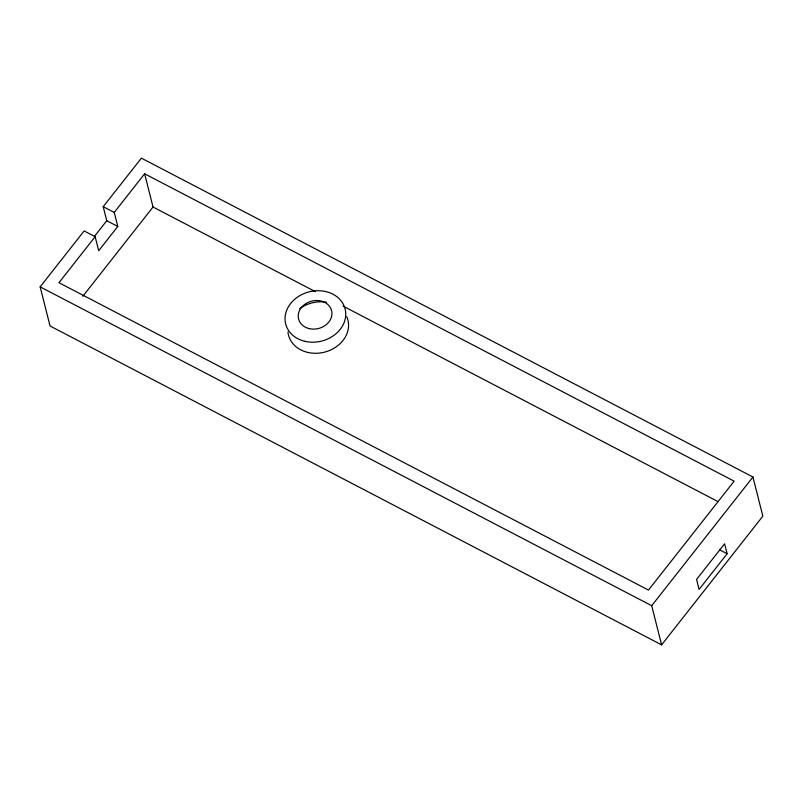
<?xml version="1.0" encoding="UTF-8"?>
<svg xmlns="http://www.w3.org/2000/svg" width="803" height="803" viewBox="0 0 803 803"><rect width="100%" height="100%" fill="white"/><g stroke="black" fill="none" stroke-linecap="round" stroke-linejoin="round"><path stroke-width="1.2" d="M40.15 286.852L84.134 230.943L95.145 236.684L98.699 250.717L117.78 226.456L114.227 212.434L103.216 206.682L141.398 158.141L752.943 477.012L762.85 516.148L661.602 644.859L50.057 325.988L40.15 286.852L651.705 605.713L661.602 644.859M94.553 236.243L106.759 220.715L103.216 206.682M95.145 236.684L58.96 282.696L648.473 590.075L734.143 481.168L144.63 173.789L114.227 212.434M82.799 296.307L153.032 207.023L144.63 173.789M651.705 605.713L752.943 477.012M727.127 553.759L699.082 589.402L696.562 579.435L724.597 543.792L727.127 553.759L719.408 549.734M153.032 207.023L315.428 291.69M343.232 306.194L718.073 501.634M106.759 220.715L117.78 226.456M346.776 316.703A30.655 25.405 -14.2 0 1 324.653 352.115A30.655 25.405 -14.2 0 1 287.946 331.96M299.67 308.623A30.655 25.405 -14.2 0 1 326.56 302.249M304.889 341.325A30.655 25.405 -14.2 0 0 345.32 309.848A30.655 25.405 -14.2 0 0 295.986 298.214A30.655 25.405 -14.2 0 0 304.889 341.325M309.245 328.628A17.024 14.113 -14.2 0 0 331.709 311.142A17.024 14.113 -14.2 0 0 304.297 304.678A17.024 14.113 -14.2 0 0 309.245 328.628"/></g></svg>
